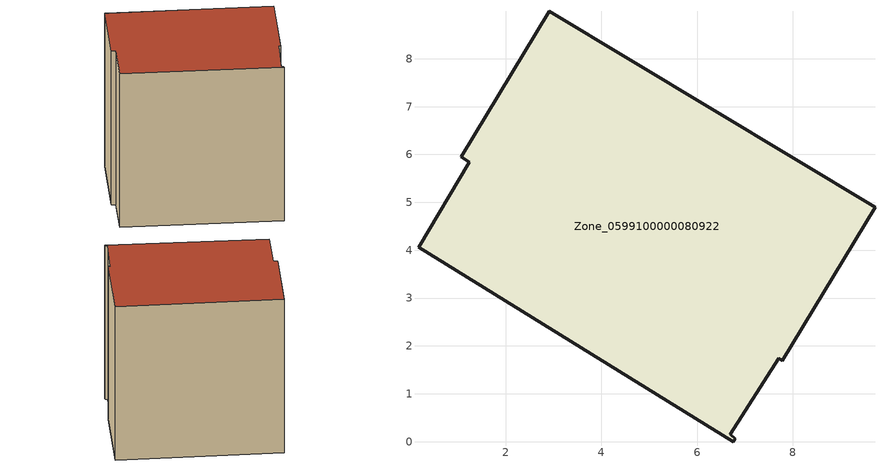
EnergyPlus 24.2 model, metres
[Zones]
Zone_0599100000080922
 floor ground (C_G): 6.79,0.06 6.76,0 0.18,4.06 1.24,5.84 1.08,5.96 2.91,8.99 9.72,4.9 7.78,1.69 7.71,1.74 6.7,0.15 z0
 wall outside (C_F): 9.72,4.9 2.91,8.99 1.08,5.96 1.24,5.84 0.18,4.06 6.76,0 6.79,0.06 6.7,0.15 7.71,1.74 7.78,1.69 9.72,4.9 z0:8.32
 roof outside (C_R): 6.76,0 6.79,0.06 6.7,0.15 7.71,1.74 7.78,1.69 9.72,4.9 2.91,8.99 1.08,5.96 1.24,5.84 0.18,4.06 z8.32
[BUILDING]
Pand.0599100000080922: North Axis=0; Terrain=City; Loads Convergence Tolerance Value=0.04; Temperature Convergence Tolerance Value=0.4; Solar Distribution=FullExterior; Maximum Number of Warmup Days=25; Minimum Number of Warmup Days=1
[Site:Location]
Rotterdam.The.Hague.AP_ZH_NLD Design_Conditions: Latitude=51.96; Longitude=4.45; Time Zone=1; Elevation=-4.5
[SITE:GROUNDTEMPERATURE:BUILDINGSURFACE]
18, 18, 18, 18, 18, 18, 18, 18, 18, 18, 18, 18
[MATERIAL] Thermal Absorptance=0.9; Solar Absorptance=0.7; Visible Absorptance=0.7
Name | Roughness | Thickness | Conductivity | Density | Specific Heat
G.TI.1946-1964 | MediumSmooth | 0.15 | 1 | 540 | 1210
F.TI.1946-1964 | Rough | 0.3 | 0.857143 | 1920 | 840
R.TI.1946-1964 | MediumRough | 0.2 | 0.277778 | 1500 | 1000
[CONSTRUCTION]
C_G: G.TI.1946-1964
C_F: F.TI.1946-1964
C_R: R.TI.1946-1964
[ZONE]
Zone_0599100000080922: Type=1; Multiplier=1; Ceiling Height=Autocalculate; Volume=Autocalculate; Floor Area=autocalculate; Part of Total Floor Area=Yes
[ZONEINFILTRATION:DESIGNFLOWRATE]
Infil_Zone_0599100000080922: Zone or ZoneList or Space or SpaceList=Zone_0599100000080922; Schedule=AlwaysOn; Design Flow Rate Calculation Method=Flow/Area; Flow Rate per Floor Area=0.003; Constant Term Coefficient=1; Temperature Term Coefficient=0; Velocity Term Coefficient=0; Velocity Squared Term Coefficient=0
[HVACTEMPLATE:ZONE:IDEALLOADSAIRSYSTEM]
Zone_0599100000080922: Maximum Heating Supply Air Temperature=50; Minimum Cooling Supply Air Temperature=13; Maximum Heating Supply Air Humidity Ratio=0.0156; Minimum Cooling Supply Air Humidity Ratio=0.0077; Heating Limit=NoLimit; Cooling Limit=NoLimit; Dehumidification Control Type=ConstantSensibleHeatRatio; Cooling Sensible Heat Ratio=0.7; Dehumidification Setpoint=60; Humidification Control Type=None; Humidification Setpoint=30; Outdoor Air Method=None; Outdoor Air Flow Rate per Person=0.00944; Outdoor Air Flow Rate per Zone Floor Area=0; Outdoor Air Flow Rate per Zone=0; Demand Controlled Ventilation Type=None; Outdoor Air Economizer Type=NoEconomizer; Heat Recovery Type=None; Sensible Heat Recovery Effectiveness=0.7; Latent Heat Recovery Effectiveness=0.65
[ZONECONTROL:THERMOSTAT]
ThermostatControl_Zone_0599100000080922: Zone or ZoneList=Zone_0599100000080922; Control Type Schedule=DualSetpointControlType; Control 1=Thermostat_Zone_0599100000080922; Temperature Difference Between Cutout And Setpoint=0
[THERMOSTATSETPOINT:DUALSETPOINT]
Thermostat_Zone_0599100000080922: Heating Setpoint Temperature Schedule=HeatingSetpoint_Zone_0599100000080922; Cooling Setpoint Temperature Schedule=CoolingSetpoint_Zone_0599100000080922
[SCHEDULE:COMPACT]
HeatingSetpoint_Zone_0599100000080922: Through: 12/31, For: AllDays, Until: 24:00, 21
CoolingSetpoint_Zone_0599100000080922: Through: 12/31, For: AllDays, Until: 24:00, 24
DualSetpointControlType: Through: 12/31, For: AllDays, Until: 24:00, 4
AlwaysOn: Through: 12/31, For: AllDays, Until: 24:00, 1
